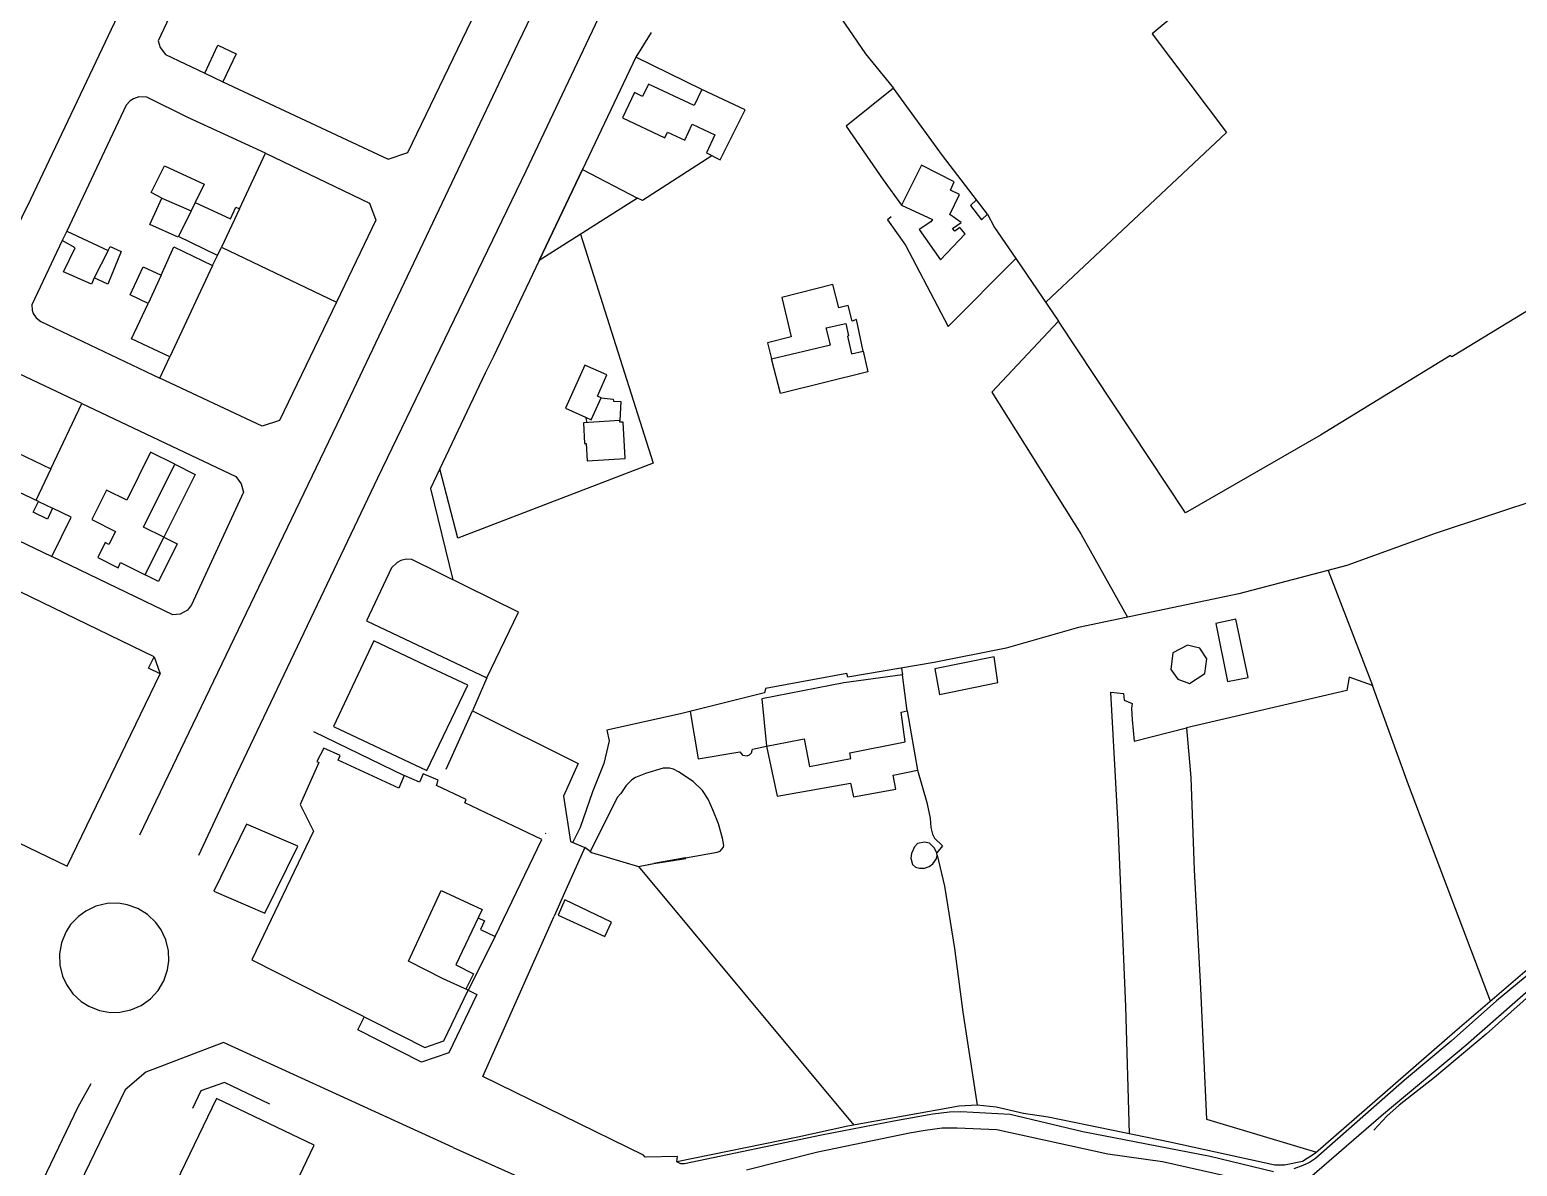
# Model space of a CAD drawing. Header units: millimetres. Extents: x 487814 to 495125, y 4392873 to 4398925.
# Drawn here: x 492807.4 to 493123.1, y 4396449.5 to 4396690.8 of the extents above; entities that cross this region are included whole.
import ezdxf

# ---------------------------------------------------------------- set-up
doc = ezdxf.new("R2010")
doc.units = ezdxf.units.MM
doc.layers.add('Cartografia_Base', color=8, linetype='Continuous')

msp = doc.modelspace()

# ---------------------------------------------------------------- linework, layer by layer
at = {"layer": 'Cartografia_Base'}
for p, q in [((492939.33, 4396690.22, 113.72), (492936.05, 4396685.03, 113.63)), ((492844.54, 4396681.6, 113.29), (492848.42, 4396679.76, 113.24)), ((492835.47, 4396655.05, 115.99), (492841.67, 4396652.35, 115.99)), ((492841.67, 4396652.35, 115.99), (492839, 4396646.93, 117.15)), ((492842.55, 4396654.14, 116.6), (492841.67, 4396652.35, 115.99)), ((492851.96, 4396652.78, 116.91), (492848.09, 4396644.68, 113.74)), ((492990.23, 4396651.08, 113.33), (492989.47, 4396650.47, 113.32)), ((493010.7, 4396651.66, 112.82), (493012.14, 4396648.82, 112.83)), ((492815.25, 4396648.05, 118.05), (492814.3, 4396646.06, 117.92)), ((493012.14, 4396648.82, 112.14), (493016.68, 4396642.23, 113.04)), ((492824.06, 4396643.94, 114.24), (492821.11, 4396638.18, 114.03)), ((492847.23, 4396642.88, 115.3), (492848.09, 4396644.68, 113.74)), ((492848.09, 4396644.68, 113.74), (492872.49, 4396633, 113.19)), ((492846.21, 4396640.76, 114.94), (492837.15, 4396621.41, 114.42)), ((493016.68, 4396642.23, 113.04), (493025.77, 4396628.93, 112.08)), ((492835.3, 4396638.71, 113.46), (492832.55, 4396632.74, 113.46)), ((492905.83, 4396621.43, 110.96), (492904.09, 4396617.89, 110.57)), ((492925.35, 4396608.56, 111.53), (492925.62, 4396607.41, 115.84)), ((492811.91, 4396597.61, 115.17), (492808.73, 4396590.91, 115.17)), ((492809.25, 4396590.67, 114.32), (492812.26, 4396589.24, 114.31)), ((493083.01, 4396576.05, 107.76), (493092.41, 4396551.6, 106.19)), ((492833.83, 4396557.7, 112.86), (492835.07, 4396554.06, 112.86)), ((492992.41, 4396555.29, 106.39), (492992.64, 4396553.89, 106.23)), ((492904.4, 4396553.25, 109.69), (492901.39, 4396546.24, 109.42)), ((492993.63, 4396546.19, 105.33), (492995.82, 4396533.63, 106.62)), ((492867.62, 4396541.8, 111.03), (492886.88, 4396532.52, 111.77)), ((492916.78, 4396520.26, 108.1), (492916.96, 4396520.14, 108.1)), ((492936.6, 4396513.2, 105), (492939.85, 4396513.78, 106.26)), ((492938.66, 4396513.59, 106.26), (492939.85, 4396513.78, 106.26)), ((492999.99, 4396515.59, 104.81), (493001.58, 4396509.02, 105.06)), ((492921.2, 4396508.18, 110.15), (492918.74, 4396502.64, 109.7)), ((492906.21, 4396498.34, 114), (492900.47, 4396486.89, 113.3))]:
    msp.add_line(p, q, dxfattribs=at)
for points in [[(493002.57, 4396879.8, 105.26), (492944.93, 4396758.43, 112.57), (492911.03, 4396687.88, 113.2), (492873.44, 4396608.75, 110.29), (492830.71, 4396519.8, 108.56)], [(493014.86, 4396874.86, 105.16), (492992.52, 4396828.52, 108.06), (492946.61, 4396732.41, 113.39), (492912.69, 4396660.79, 112.72), (492881.19, 4396595.62, 110.25), (492850.62, 4396531.43, 108.52), (492843.24, 4396515.5, 108.46)], [(492844.54, 4396681.6, 113.58), (492847.34, 4396687.55, 113.85), (492851.25, 4396685.68, 113.73), (492848.42, 4396679.76, 113.47), (492883.45, 4396663.34, 112.54), (492887.64, 4396664.77, 112.77), (492901.15, 4396692.82, 113.93), (492898.51, 4396694.1, 113.99), (492902.82, 4396703.18, 113.99), (492880.05, 4396714.22, 114.47), (492888.57, 4396731.56, 114.4), (492863.83, 4396743.59, 114.87), (492859.99, 4396742.23, 114.9), (492834.66, 4396688.48, 113.58), (492835.1, 4396687.03, 113.64), (492836.24, 4396685.57, 113.75), (492844.54, 4396681.6, 113.58)], [(493085.61, 4396725.04, 110.87), (493077.54, 4396716.94, 111.05), (493072.74, 4396712.58, 111.12), (493045.64, 4396689.93, 112.04), (493061.41, 4396668.99, 111.64), (493023.08, 4396632.98, 112.13)], [(492798.87, 4396637.1, 112.47), (492807.67, 4396654.86, 112.53), (492839.98, 4396723.07, 113.82)], [(492984.1, 4396723.11, 114.32), (492978.58, 4396714.83, 114.4), (492972.03, 4396702.57, 114.42), (492975.25, 4396699.75, 114.42), (492984.81, 4396685.7, 114.03), (492990.76, 4396678.46, 114.01)], [(492950.03, 4396678.11, 114.91), (492936.05, 4396685.03, 114.82), (492924.75, 4396661.15, 113.45), (492936.37, 4396655.1, 115.37)], [(492946.42, 4396667.41, 113.87), (492947.99, 4396670.78, 113.99), (492952.82, 4396668.52, 113.97), (492951.03, 4396664.67, 113.84), (492953.97, 4396663.22, 113.84), (492959.26, 4396673.79, 114.16), (492950.03, 4396678.11, 114.24), (492948.44, 4396674.72, 114.11), (492938.7, 4396679.29, 113.17), (492937.47, 4396676.66, 112.77), (492935.75, 4396677.47, 112.73), (492933.24, 4396672.12, 112.5), (492942.23, 4396667.91, 113.84), (492942.79, 4396669.11, 113.88), (492946.42, 4396667.41, 113.87)], [(493008.38, 4396654.71, 112.66), (493001.12, 4396664.14, 113.66), (492990.76, 4396678.46, 114.22), (492980.69, 4396670.33, 114.31), (492988.51, 4396658.98, 113.63), (492992.45, 4396653.59, 114.26)], [(492851.96, 4396652.78, 112.03), (492857.46, 4396664.62, 112.46), (492840.98, 4396672.19, 112.75), (492832.24, 4396676.5, 112.94), (492830.59, 4396676.55, 112.93), (492829.42, 4396676.15, 112.9), (492828.73, 4396675.71, 112.87), (492827.9, 4396674.81, 112.83), (492815.25, 4396648.05, 112.23), (492824.06, 4396643.94, 111.85), (492824.47, 4396644.8, 111.87), (492826.82, 4396643.76, 111.77), (492823.97, 4396636.81, 111.61), (492821.11, 4396638.18, 111.73), (492820.51, 4396636.83, 111.7), (492814.59, 4396639.4, 111.95), (492817.08, 4396644.53, 112.06), (492814.3, 4396646.06, 112.18), (492807.85, 4396632.41, 111.89), (492807.93, 4396631.3, 111.86), (492808.17, 4396630.6, 111.84), (492808.78, 4396629.67, 111.8), (492809.74, 4396628.9, 111.75), (492835.03, 4396616.86, 110.71), (492837.15, 4396621.41, 110.89), (492829.02, 4396625.23, 111.08), (492832.55, 4396632.74, 111.32), (492828.72, 4396634.56, 111.4), (492831.46, 4396640.48, 111.6), (492835.3, 4396638.71, 111.53), (492837.99, 4396644.71, 111.75), (492846.21, 4396640.76, 111.59), (492847.23, 4396642.88, 111.67), (492839, 4396646.93, 111.82), (492838.93, 4396646.79, 111.82), (492832.88, 4396649.51, 111.92), (492835.47, 4396655.05, 112.12), (492833.21, 4396656.24, 112.16), (492836.02, 4396661.97, 112.37), (492844.44, 4396658.06, 112.22), (492842.55, 4396654.14, 112.08), (492850.01, 4396650.67, 111.96), (492851.16, 4396653.15, 112.04), (492851.96, 4396652.78, 112.03)], [(493193.09, 4396666.3, 111.53), (493156.58, 4396645.53, 110.11), (493154.95, 4396649.2, 110.02), (493109.24, 4396621.41, 110.06), (493108.93, 4396621.64, 110.38), (493081.34, 4396604.74, 110.36), (493052.7, 4396588.27, 111.86), (493025.77, 4396628.93, 112.08)], [(492857.46, 4396664.62, 114.72), (492879.55, 4396654.03, 113.73), (492880.85, 4396650.37, 113.75), (492872.49, 4396633, 113.19)], [(492952.2, 4396664.09, 116.91), (492937.44, 4396654.55, 115.55), (492936.37, 4396655.1, 115.37)], [(492996.17, 4396648.42, 113.21), (493000.74, 4396642, 113.03), (493005.95, 4396647.5, 113), (493004.83, 4396648.84, 113), (493003.76, 4396648.06, 113.04), (493003.28, 4396648.64, 113.04), (493005.06, 4396649.91, 112.98), (493002.71, 4396651.6, 113.01), (493004.76, 4396655.85, 112.93), (493002.83, 4396656.78, 112.98), (493003.61, 4396658.57, 112.96), (492996.65, 4396662.07, 113.14), (492992.45, 4396653.59, 113.23), (492998.98, 4396650.56, 113.11), (492998.65, 4396650.08, 113.13), (492996.17, 4396648.42, 113.21)], [(492915.52, 4396641.84, 113.3), (492924.75, 4396661.15, 113.45), (492924.7, 4396661.17, 111.03), (492915.52, 4396641.84, 113.3)], [(492936.37, 4396655.1, 115.37), (492915.52, 4396641.84, 113.3), (492905.83, 4396621.43, 111.74)], [(493008.38, 4396654.71, 112.84), (493007.09, 4396653.53, 112.88), (493009.38, 4396650.49, 112.87), (493010.7, 4396651.66, 112.82), (493008.38, 4396654.71, 112.84)], [(492989.47, 4396650.47, 113.69), (492993.27, 4396645.12, 113.69), (493002.31, 4396627.81, 112.88), (493016.68, 4396642.23, 113.04)], [(492924.33, 4396647.44, 113.36), (492939.75, 4396598.8, 111.23), (492898.26, 4396582.89, 111.1), (492894.45, 4396597.58, 110.4)], [(492964.87, 4396620.97, 112.43), (492977.38, 4396623.95, 112.7), (492976.46, 4396627.51, 112.8), (492980.58, 4396628.48, 112.83), (492981.17, 4396625.85, 112.76), (492980.95, 4396625.78, 112.76), (492981.8, 4396622.02, 112.66), (492984.28, 4396622.58, 112.67), (492982.89, 4396629.29, 112.85), (492981.96, 4396628.96, 112.84), (492981.13, 4396632.28, 112.93), (492979.11, 4396631.78, 112.92), (492977.87, 4396636.71, 113.05), (492967.02, 4396633.98, 112.86), (492968.98, 4396625.6, 112.63), (492963.98, 4396624.34, 112.52), (492964.87, 4396620.97, 112.43)], [(492872.49, 4396633, 113.19), (492860.41, 4396607.87, 112.19), (492856.71, 4396606.67, 112.19), (492835.03, 4396616.86, 112.7)], [(493025.77, 4396628.93, 112.08), (493011.62, 4396613.9, 112.02), (493030.47, 4396583.77, 110.46), (493040.39, 4396566.12, 110.19)], [(492984.28, 4396622.58, 113.09), (492985.27, 4396618.17, 113.05), (492966.77, 4396613.62, 112.69), (492964.87, 4396620.97, 112.93)], [(493270.73, 4396620.47, 108.37), (493269.52, 4396621.01, 108.39), (493265.1, 4396621.03, 108.41), (493264.47, 4396620.88, 108.4), (493262.38, 4396618.97, 108.35), (493236.83, 4396600.87, 107.88), (493234.63, 4396599.55, 107.81), (493232.66, 4396598.02, 107.74), (493228.69, 4396594.39, 107.56), (493212.72, 4396578.84, 107), (493201.93, 4396567.05, 106.47), (493188.27, 4396553, 105.53), (493175.71, 4396538.77, 104.45), (493156.85, 4396516.5, 103.82), (493153.63, 4396513.08, 103.74), (493140.51, 4396499.97, 103.36), (493112.21, 4396475.14, 103.04), (493094.71, 4396460.6, 103.06), (493079.48, 4396447.4, 103.66)], [(492811.91, 4396597.61, 110.79), (492818.48, 4396611.44, 111.19), (492803.79, 4396618.42, 111.67), (492802.15, 4396618.37, 111.69), (492800.97, 4396617.78, 111.68), (492800.21, 4396616.97, 111.66), (492789, 4396593.4, 110.77), (492788.76, 4396592.45, 110.72), (492788.9, 4396591.19, 110.62), (492789.48, 4396590.14, 110.54), (492790.4, 4396589.39, 110.51), (492812.13, 4396578.96, 110.13), (492816.19, 4396587.37, 110.35), (492812.26, 4396589.24, 110.48), (492811.17, 4396586.94, 110.41), (492808.16, 4396588.37, 110.51), (492809.25, 4396590.67, 110.58), (492803.58, 4396593.36, 110.74), (492805.14, 4396596.64, 110.85), (492801.39, 4396598.42, 110.95), (492803.01, 4396601.84, 111.06), (492811.91, 4396597.61, 110.79)], [(492904.09, 4396617.89, 111.46), (492892.47, 4396593.42, 110.76), (492897.17, 4396574.06, 111.12)], [(492925.35, 4396608.56, 111.53), (492926.53, 4396608.04, 111.5), (492928.68, 4396612.66, 111.72), (492927.88, 4396613.01, 111.74), (492929.91, 4396617.55, 111.96), (492925.25, 4396619.64, 112.1), (492921.14, 4396610.45, 111.64), (492925.35, 4396608.56, 111.53)], [(492818.48, 4396611.44, 115.02), (492851.14, 4396595.94, 112.69), (492852.26, 4396594.43, 112.69), (492852.77, 4396592.64, 112.38), (492841.76, 4396568.7, 112.38), (492840.87, 4396567.6, 112.38), (492839.32, 4396566.74, 112.38), (492837.8, 4396566.57, 112.47), (492812.13, 4396578.96, 112.47)], [(492928.68, 4396612.66, 115.05), (492931.25, 4396612.36, 115.05), (492931.31, 4396611.97, 115.05), (492932.89, 4396611.88, 115.05), (492932.65, 4396607.85, 115.84)], [(492925.5, 4396602.95, 115.84), (492925.75, 4396599.28, 115.84), (492933.75, 4396599.83, 115.84), (492933.37, 4396607.51, 115.84), (492932.64, 4396607.53, 115.84), (492932.65, 4396607.85, 115.84), (492924.91, 4396607.37, 115.84), (492925.15, 4396602.97, 115.84), (492925.5, 4396602.95, 115.84)], [(492831.92, 4396575.09, 110.21), (492835.89, 4396583.06, 110.14), (492831.54, 4396585.23, 110.11), (492838.19, 4396598.57, 110.41), (492833.07, 4396601.12, 110.58), (492827.99, 4396590.94, 110.29), (492823.68, 4396593.09, 110.44), (492820.56, 4396586.84, 110.26), (492825.6, 4396584.33, 110.11), (492824.2, 4396581.54, 110.13), (492823.42, 4396581.93, 110.13), (492821.84, 4396578.75, 110.15), (492826.16, 4396576.61, 110.18), (492826.7, 4396577.69, 110.17), (492831.92, 4396575.09, 110.21)], [(492838.19, 4396598.57, 114.55), (492842.54, 4396596.4, 114.55), (492835.89, 4396583.06, 114.55), (492838.69, 4396581.67, 114.47), (492834.72, 4396573.7, 114.47), (492831.92, 4396575.09, 110.21)], [(493130.29, 4396589.45, 109.27), (493128.72, 4396591.52, 109.45), (493105.67, 4396583.88, 109.76), (493086.93, 4396577.08, 110.01), (493064.05, 4396571.06, 110.32), (493029.96, 4396563.91, 110.24), (493014.63, 4396559.52, 109.54), (492999.35, 4396556.46, 109.54), (492981.07, 4396553.38, 109.29), (492980.81, 4396554.16, 109.29), (492963.53, 4396550.97, 108.53), (492963.35, 4396550.02, 108.48), (492945.51, 4396545.58, 108.23), (492929.91, 4396542.12, 106.26), (492930.4, 4396539.85, 106.26), (492929.26, 4396535.03, 106.34), (492926.84, 4396529.03, 106.78), (492924.23, 4396521.44, 107.76), (492922.7, 4396518.3, 108.34)], [(492794.6, 4396523.23, 108.46), (492815.34, 4396513.21, 108.48), (492835.07, 4396554.06, 109.09), (492832.64, 4396555.25, 109.08), (492833.83, 4396557.7, 109.19), (492786.34, 4396580.71, 110.14), (492785.12, 4396581.03, 110.14), (492784.4, 4396580.96, 110.14), (492782.87, 4396580.33, 110.14), (492782.46, 4396579.97, 110.14), (492782.15, 4396579.41, 110.14), (492762.53, 4396538.72, 109.01), (492794.6, 4396523.23, 108.46)], [(492878.86, 4396565.35, 111.03), (492904.4, 4396553.25, 111.23), (492911.17, 4396567.15, 111.09), (492888.51, 4396578.35, 111.14), (492887.35, 4396578.41, 111.11), (492886.14, 4396578.13, 111.08), (492885.4, 4396577.74, 111.06), (492884.22, 4396576.58, 111.03), (492878.86, 4396565.35, 111.03)], [(493061.6, 4396552.43, 106.95), (493066, 4396553.27, 107.12), (493063.41, 4396565.65, 108.16), (493059.15, 4396564.76, 107.99), (493061.6, 4396552.43, 106.95)], [(492891.48, 4396555.88, 110.19), (492880.44, 4396561.08, 110.5), (492871.87, 4396542.89, 108.47), (492891.7, 4396533.58, 108.33), (492900.42, 4396551.68, 109.73), (492891.48, 4396555.88, 110.19)], [(493000.5, 4396549.72, 105.91), (493012.9, 4396552.26, 106.49), (493012.1, 4396557.72, 107.13), (492999.5, 4396555.14, 106.53), (493000.5, 4396549.72, 105.91)], [(493054.56, 4396559.78, 111), (493053.12, 4396560.14, 111), (493050, 4396558.53, 111), (493049.59, 4396555, 111), (493051.05, 4396552.92, 111), (493053.58, 4396552.04, 111), (493056.78, 4396554.18, 111), (493057.24, 4396557.24, 111), (493055.75, 4396559.5, 111), (493054.56, 4396559.78, 111)], [(492968.14, 4396539.55, 104.6), (492971.75, 4396540.24, 104.71), (492972.9, 4396534.42, 104.95), (492981.7, 4396536.07, 105.07), (492981.44, 4396537.29, 105.05), (492993.23, 4396539.62, 105.55), (492992.35, 4396545.92, 105.3), (492993.63, 4396546.19, 105.33), (492992.64, 4396553.89, 106.23), (492980.17, 4396552.19, 106.33), (492962.81, 4396548.76, 105.96), (492963.8, 4396538.73, 104.47), (492968.14, 4396539.55, 104.6)], [(493092.41, 4396551.6, 106.19), (493087.43, 4396553.4, 106.4), (493086.91, 4396550.52, 106.31), (493052.88, 4396542.58, 106.03)], [(493117.44, 4396484.56, 103.58), (493100.02, 4396530.52, 104.67), (493092.41, 4396551.6, 106.19)], [(493040.8, 4396456.44, 102.93), (493040.06, 4396483.44, 103.11), (493038.42, 4396521.95, 103.63), (493036.85, 4396550.18, 106.35), (493039.53, 4396549.91, 106.49), (493039.69, 4396548.47, 106.28), (493041.38, 4396547.79, 106.28), (493041.23, 4396546.77, 106.26), (493041.35, 4396544.29, 106.14), (493041.84, 4396539.77, 105.85), (493052.88, 4396542.58, 106.03)], [(492895.76, 4396533.86, 109.23), (492901.39, 4396546.24, 109.09), (492923.78, 4396535.05, 108.88), (492920.72, 4396528.12, 108.9), (492922.18, 4396518.46, 114), (492925.23, 4396517.21, 114)], [(492947.57, 4396546.09, 106.28), (492949.24, 4396536.02, 106.27), (492958.09, 4396537.48, 105.7), (492958.71, 4396536.79, 105.7), (492959.66, 4396536.65, 105.7), (492960.18, 4396536.87, 105.7), (492960.57, 4396537.27, 105.7), (492960.78, 4396538.08, 105.7), (492963.8, 4396538.73, 104.47), (492966.01, 4396528.11, 105.13), (492981.62, 4396530.86, 105.13), (492982.23, 4396527.97, 105.13), (492991.26, 4396529.61, 105.17), (492990.69, 4396532.54, 105.17), (492995.82, 4396533.63, 106.62)], [(493052.88, 4396542.58, 106.03), (493053.8, 4396532.05, 105.51), (493054.53, 4396512.49, 104.12), (493055.88, 4396487.27, 103.44), (493057.13, 4396459.55, 103.34), (493080.51, 4396452.5, 103.36)], [(492885.71, 4396529.79, 108.4), (492872.87, 4396535.73, 108.54), (492873.32, 4396536.74, 108.53), (492869.82, 4396538.31, 108.57), (492868.33, 4396535.43, 108.59), (492868.76, 4396535.24, 108.58), (492864.78, 4396526.36, 108.63), (492867.62, 4396520.7, 108.6), (492854.51, 4396493.32, 107.79), (492891.27, 4396474.76, 107.63), (492895.27, 4396476.14, 107.66), (492900.47, 4396486.89, 107.74), (492895.16, 4396489.3, 107.72), (492887.77, 4396493.1, 107.75), (492894.75, 4396508.09, 108.23), (492903.43, 4396504.04, 108.11), (492902.58, 4396502.24, 108.07), (492903.94, 4396501.6, 108.05), (492903.09, 4396499.79, 107.99), (492906.21, 4396498.34, 107.94), (492916.09, 4396518.87, 108.09), (492899.73, 4396526.7, 108.24), (492900, 4396527.39, 108.24), (492893.76, 4396530.4, 108.31), (492894.12, 4396531.53, 108.3), (492890.89, 4396532.87, 108.34), (492890.13, 4396531.04, 108.35), (492886.88, 4396532.52, 108.38), (492885.71, 4396529.79, 108.4)], [(492946.59, 4396514.99, 106.31), (492953.34, 4396516.21, 104.99), (492953.95, 4396516.44, 104.99), (492954.66, 4396517.24, 104.99), (492954.72, 4396517.62, 104.99), (492954.42, 4396519.18, 105.09), (492953.56, 4396522.22, 105.58), (492952.41, 4396525.21, 105.88), (492951.37, 4396527.44, 106.03), (492950.17, 4396529.32, 106.24), (492948.18, 4396531.22, 106.37), (492945.09, 4396533.29, 106.43), (492944.04, 4396533.83, 106.44), (492943.21, 4396534.06, 106.44), (492941.81, 4396534.02, 106.44), (492938.1, 4396532.89, 106.45), (492935.98, 4396532.07, 106.37), (492935.17, 4396531.58, 106.36), (492933.97, 4396530.37, 106.38), (492932.87, 4396528.7, 106.29), (492932.12, 4396527.91, 107.06), (492926.34, 4396516.36, 110.92), (492925.23, 4396517.21, 110.89), (492921.2, 4396508.18, 114)], [(492995.82, 4396533.63, 106.62), (492997.78, 4396526.77, 104.79), (492998.54, 4396523.44, 104.93), (492998.68, 4396521.47, 104.85), (492998.99, 4396520.01, 104.79), (492999.42, 4396519.19, 104.78), (493001.14, 4396517.54, 104.72), (492999.94, 4396516.06, 104.8)], [(492857.29, 4396503.25, 113.38), (492864.32, 4396517.46, 113.38), (492853.39, 4396522.15, 113.38), (492846.51, 4396507.93, 113.38), (492857.29, 4396503.25, 113.38)], [(492926.34, 4396516.36, 110.92), (492926.65, 4396516.13, 110.93), (492936.6, 4396513.2, 107.32), (492982.33, 4396458.25, 108.27)], [(492999.94, 4396516.06, 105), (492999.38, 4396517.14, 105.02), (492998.37, 4396518.09, 105.02), (492997.32, 4396518.36, 105.02), (492995.85, 4396518.05, 105.01), (492995.17, 4396517.34, 104.96), (492994.58, 4396515.93, 104.89), (492994.4, 4396514.96, 104.86), (492994.75, 4396513.59, 104.86), (492995.41, 4396513.06, 104.86), (492996.26, 4396512.8, 104.95), (492997.31, 4396512.81, 104.94), (492998.31, 4396513.16, 104.94), (492999.1, 4396513.75, 104.94), (492999.78, 4396514.73, 104.95), (492999.98, 4396515.46, 104.97), (492999.94, 4396516.06, 105)], [(492946.59, 4396514.99, 106.31), (492939.85, 4396513.78, 106.26), (492946.62, 4396514.89, 106.31), (492946.59, 4396514.99, 106.31)], [(493001.58, 4396509.02, 104.06), (493003.65, 4396495.78, 103.82), (493005.45, 4396482.26, 104.17), (493008.5, 4396462.52, 104.17)], [(492817.74, 4396502.58, 108.19), (492816.09, 4396500.83, 108.19), (492815.06, 4396499.21, 108.19), (492814.16, 4396496.97, 108.19), (492813.74, 4396494.6, 108.19), (492813.82, 4396492.2, 108.19), (492814.39, 4396489.86, 108.19), (492815.19, 4396488.11, 108.19), (492816.58, 4396486.15, 108.19), (492818.34, 4396484.51, 108.19), (492819.97, 4396483.48, 108.19), (492822.21, 4396482.6, 108.19), (492824.58, 4396482.19, 108.19), (492826.5, 4396482.23, 108.19), (492828.86, 4396482.72, 108.19), (492831.06, 4396483.69, 108.19), (492833.02, 4396485.08, 108.19), (492834.65, 4396486.85, 108.19), (492835.87, 4396488.92, 108.19), (492836.65, 4396491.2, 108.19), (492836.92, 4396493.11, 108.19), (492836.85, 4396495.23, 108.19), (492836.31, 4396497.57, 108.19), (492835.29, 4396499.75, 108.19), (492834.17, 4396501.31, 108.19), (492832.43, 4396502.97, 108.19), (492830.38, 4396504.24, 108.19), (492828.12, 4396505.06, 108.19), (492826.22, 4396505.36, 108.19), (492823.81, 4396505.3, 108.19), (492821.47, 4396504.74, 108.19), (492819.3, 4396503.71, 108.19), (492817.74, 4396502.58, 108.19)], [(492929.43, 4396498.3, 108.26), (492930.89, 4396501.32, 108.09), (492921, 4396506.09, 109.88), (492919.56, 4396502.84, 109.62), (492929.43, 4396498.3, 108.26)], [(492902.58, 4396502.24, 111.98), (492897.85, 4396492.27, 111.98), (492901.59, 4396490.35, 111.98), (492899.94, 4396487.12, 111.98)], [(493138.57, 4396502.69, 103.97), (493109.85, 4396478.04, 103.67), (493080.3, 4396452.31, 103.83), (493077.51, 4396450.54, 103.83), (493073.69, 4396449.73, 104.57), (493071.65, 4396449.72, 104.84), (493049.37, 4396454.66, 105.07), (493031.86, 4396458.27, 105.82), (493023.56, 4396459.93, 106.27), (493018.34, 4396460.73, 106.69), (493012.5, 4396462.09, 106.03), (493008.5, 4396462.52, 106.72), (493004.7, 4396462.25, 107.35), (492981.06, 4396458.03, 106.55), (492970.42, 4396455.7, 106.55), (492944.75, 4396450.45, 106.98), (492944.92, 4396451.6, 110.48), (492938.03, 4396451.48, 110.53), (492937.64, 4396451.9, 106.88), (492903.54, 4396468.55, 107.48), (492918.74, 4396502.64, 109.7)], [(493132.21, 4396491.55, 104.54), (493116.52, 4396477.56, 103.35), (493105.56, 4396468.36, 103.78), (493098.02, 4396462.46, 103.62), (493095.43, 4396460.16, 103.63), (493092.7, 4396457.16, 103.69)], [(493125.97, 4396490.66, 103.04), (493118.71, 4396484.64, 103.03), (493109.12, 4396476.1, 102.89), (493099.2, 4396467.81, 102.92), (493080.26, 4396451.19, 103.28), (493078.99, 4396450.35, 103.39), (493077.63, 4396449.65, 103.56), (493075.73, 4396449.01, 103.7)], [(492900.47, 4396486.89, 112.73), (492902.27, 4396486.01, 112.73), (492896.35, 4396473.62, 112.73), (492890.56, 4396471.62, 112.73), (492877.04, 4396478.52, 112.73), (492878.44, 4396481.31, 112.73)], [(492897.31, 4396453.48, 107.27), (492848.51, 4396475.81, 107.27), (492832.03, 4396469.48, 108.07), (492827.67, 4396465.72, 108.08), (492813.55, 4396436.66, 108.6), (492792.55, 4396392.84, 109.22), (492772.33, 4396347.38, 109.85), (492763.46, 4396328.96, 110.1)], [(492820.39, 4396466.99, 108.21), (492817.6, 4396462.1, 108.23), (492748.87, 4396318.72, 110.18), (492678.44, 4396174.16, 113.36), (492678.79, 4396170.89, 113.32), (492680.38, 4396168.36, 113.19), (492681.58, 4396166.8, 113.05), (492699.14, 4396147.03, 112.86), (492717.23, 4396127.55, 112.52), (492747.46, 4396095.63, 112.21), (492773.74, 4396067.06, 111.71), (492780.54, 4396060.15, 111.61), (492795.67, 4396045.86, 111.24), (492801.45, 4396032.2, 111.29), (492805.54, 4396020.17, 111.26), (492810, 4396007.74, 111.23), (492824.66, 4395969.37, 110.91), (492830.49, 4395954.78, 110.75), (492843.75, 4395922.79, 110.31)], [(492858.34, 4396462.74, 107.79), (492848.75, 4396467.31, 107.79), (492843.75, 4396465.53, 107.79), (492841.95, 4396461.76, 107.79)], [(492816.15, 4396345.99, 114.08), (492867.78, 4396454, 107.87), (492847.02, 4396463.89, 108.02), (492834.7, 4396438.22, 108.58), (492831.07, 4396439.96, 108.35), (492802.16, 4396379.73, 109.81), (492794.99, 4396383.18, 108.93), (492784.44, 4396361.24, 109.93), (492816.15, 4396345.99, 114.08)], [(493071.38, 4396448.31, 103.85), (493057.95, 4396451.63, 104.5), (493030.94, 4396456.86, 105.58), (493015.52, 4396460.52, 105.56), (493005.04, 4396461.1, 105.54), (493002.6, 4396461.02, 105.58), (492999.06, 4396460.6, 105.63), (492990.82, 4396459.09, 105.72), (492975.45, 4396456.11, 105.92), (492946.36, 4396450.03, 106.98), (492945.62, 4396450.02, 107.02), (492944.75, 4396450.45, 106.98)], [(493067.01, 4396446.16, 104.42), (493047.79, 4396450.47, 105.02), (493036.23, 4396452.07, 105.41), (493012.67, 4396457.26, 105.44), (493004.27, 4396457.6, 105.43), (493001.04, 4396457.59, 105.5), (492997.47, 4396457.15, 105.58), (492994.1, 4396456.52, 105.66), (492974.68, 4396452.55, 105.94), (492959.55, 4396448.66, 106.09)], [(492897.31, 4396453.48, 107.27), (492916.99, 4396444.69, 107.07), (492931.65, 4396436.89, 106.89), (492936.42, 4396433.93, 106.74)]]:
    msp.add_polyline3d(points, dxfattribs=at)

doc.saveas('drawing.dxf')
